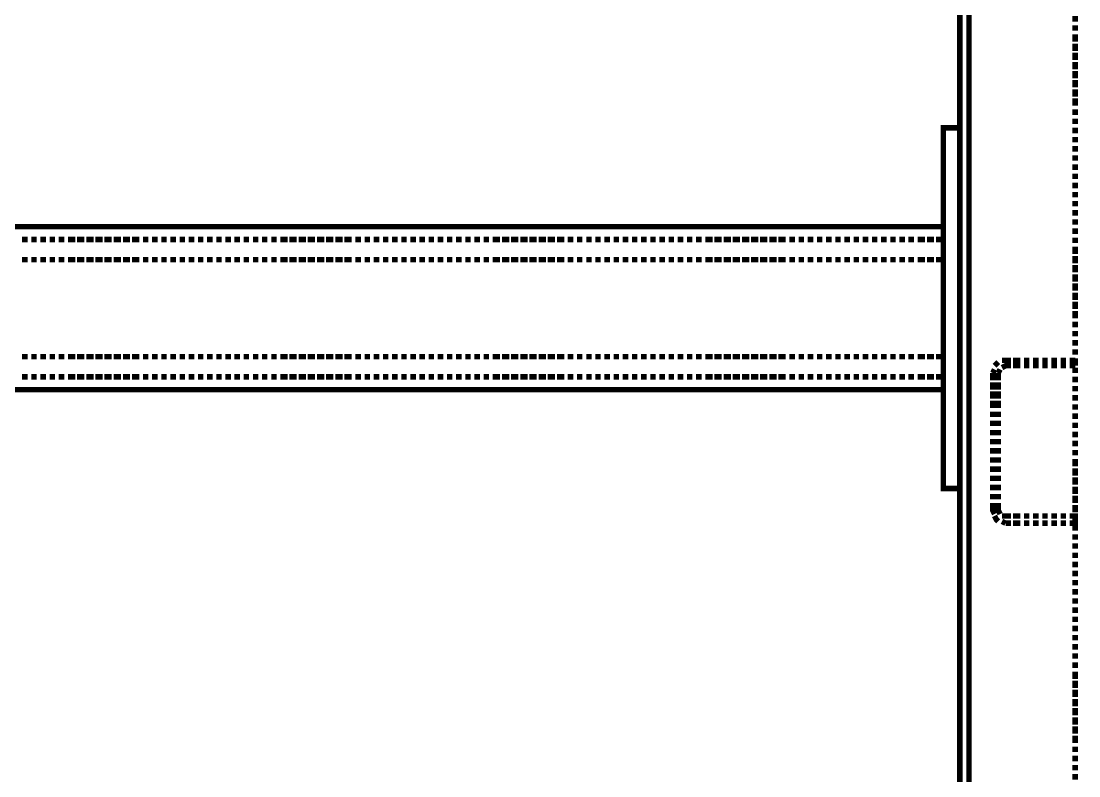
# Model space of a CAD drawing. Extents: x -2.4 to 13.4, y -16 to -5.
# Drawn here: x 6.094 to 7.057, y -9.059 to -8.372 of the extents above; entities that cross this region are included whole.
import ezdxf

# ---------------------------------------------------------------- set-up
doc = ezdxf.new("R2010")
doc.units = 0
doc.header["$MEASUREMENT"] = 0

msp = doc.modelspace()

# ---------------------------------------------------------------- linework, layer by layer
at = {"color": 0, "const_width": 0.005}
for points in [[(7.06203, -12.95219), (6.9487, -12.95219), (6.9487, -7.21884), (7.06203, -7.21884)], [(6.95699, -12.95219), (6.95699, -7.21884)], [(7.05367, -8.37218), (7.05367, -8.36718)], [(7.05367, -8.38052), (7.05367, -8.37554)], [(7.05367, -8.39051), (7.05367, -8.38383)], [(7.05367, -8.39886), (7.05367, -8.39219)], [(7.05367, -8.40716), (7.05367, -8.4005)], [(7.05367, -8.41552), (7.05367, -8.40884)], [(7.05367, -8.42381), (7.05367, -8.4172)], [(7.05367, -8.43218), (7.05367, -8.4255)], [(7.05367, -8.44052), (7.05367, -8.43386)], [(7.05367, -8.44883), (7.05367, -8.44216)], [(7.05367, -8.45719), (7.05367, -8.45219)], [(7.05367, -8.46548), (7.05367, -8.4605)], [(7.05367, -8.47384), (7.05367, -8.46884)], [(7.05367, -8.48219), (7.05367, -8.47715)], [(7.05367, -8.49049), (7.05367, -8.48551)], [(7.05367, -8.49886), (7.05367, -8.49386)], [(7.05367, -8.50715), (7.05367, -8.50216)], [(7.05367, -8.51551), (7.05367, -8.51051)], [(7.05367, -8.52386), (7.05367, -8.51881)], [(7.05367, -8.53216), (7.05367, -8.52718)], [(7.05367, -8.54052), (7.05367, -8.53552)], [(7.05367, -8.54881), (7.05367, -8.54383)], [(5.25365, -8.55886), (6.93367, -8.55886)], [(6.93367, -8.70719), (6.93367, -8.55886)], [(7.05367, -8.55718), (7.05367, -8.55218)], [(7.05367, -8.56552), (7.05367, -8.56048)], [(7.05367, -8.57383), (7.05367, -8.56884)], [(6.09534, -8.57052), (6.10034, -8.57052)], [(6.1037, -8.57052), (6.10868, -8.57052)], [(6.112, -8.57052), (6.11699, -8.57052)], [(6.12035, -8.57052), (6.12534, -8.57052)], [(6.12865, -8.57052), (6.13364, -8.57052)], [(6.137, -8.57052), (6.14368, -8.57052)], [(6.14536, -8.57052), (6.15197, -8.57052)], [(6.15367, -8.57052), (6.16034, -8.57052)], [(6.16202, -8.57052), (6.1687, -8.57052)], [(6.17032, -8.57052), (6.17699, -8.57052)], [(6.17867, -8.57052), (6.18535, -8.57052)], [(6.18703, -8.57052), (6.19364, -8.57052)], [(6.19534, -8.57052), (6.202, -8.57052)], [(6.20531, -8.57052), (6.21036, -8.57052)], [(6.21367, -8.57052), (6.21865, -8.57052)], [(6.22202, -8.57052), (6.22702, -8.57052)], [(6.23032, -8.57052), (6.23531, -8.57052)], [(6.23868, -8.57052), (6.24367, -8.57052)], [(6.24697, -8.57052), (6.25203, -8.57052)], [(6.25534, -8.57052), (6.26032, -8.57052)], [(6.26368, -8.57052), (6.26868, -8.57052)], [(6.27199, -8.57052), (6.27697, -8.57052)], [(6.28035, -8.57052), (6.28534, -8.57052)], [(6.28864, -8.57052), (6.2937, -8.57052)], [(6.297, -8.57052), (6.30199, -8.57052)], [(6.30535, -8.57052), (6.31035, -8.57052)], [(6.31365, -8.57052), (6.31864, -8.57052)], [(6.32202, -8.57052), (6.327, -8.57052)], [(6.33031, -8.57052), (6.33699, -8.57052)], [(6.33867, -8.57052), (6.34534, -8.57052)], [(6.34702, -8.57052), (6.3537, -8.57052)], [(6.35532, -8.57052), (6.362, -8.57052)], [(6.36368, -8.57052), (6.37035, -8.57052)], [(6.37197, -8.57052), (6.37865, -8.57052)], [(6.38034, -8.57052), (6.387, -8.57052)], [(6.38868, -8.57052), (6.39536, -8.57052)], [(6.39867, -8.57052), (6.40367, -8.57052)], [(6.40703, -8.57052), (6.41202, -8.57052)], [(6.41532, -8.57052), (6.42032, -8.57052)], [(6.42368, -8.57052), (6.42867, -8.57052)], [(6.43199, -8.57052), (6.43703, -8.57052)], [(6.44034, -8.57052), (6.44534, -8.57052)], [(6.4487, -8.57052), (6.45368, -8.57052)], [(6.45699, -8.57052), (6.46199, -8.57052)], [(6.46535, -8.57052), (6.47034, -8.57052)], [(6.47366, -8.57052), (6.4787, -8.57052)], [(6.482, -8.57052), (6.487, -8.57052)], [(6.49036, -8.57052), (6.49535, -8.57052)], [(6.49866, -8.57052), (6.50365, -8.57052)], [(6.50702, -8.57052), (6.512, -8.57052)], [(6.51532, -8.57052), (6.52036, -8.57052)], [(6.52367, -8.57052), (6.53035, -8.57052)], [(6.53203, -8.57052), (6.53864, -8.57052)], [(6.54032, -8.57052), (6.547, -8.57052)], [(6.54868, -8.57052), (6.55535, -8.57052)], [(6.55699, -8.57052), (6.56365, -8.57052)], [(6.56534, -8.57052), (6.57202, -8.57052)], [(6.5737, -8.57052), (6.58031, -8.57052)], [(6.58199, -8.57052), (6.58867, -8.57052)], [(6.59197, -8.57052), (6.59702, -8.57052)], [(6.60034, -8.57052), (6.60532, -8.57052)], [(6.60868, -8.57052), (6.61368, -8.57052)], [(6.61699, -8.57052), (6.62197, -8.57052)], [(6.62534, -8.57052), (6.63034, -8.57052)], [(6.63364, -8.57052), (6.63868, -8.57052)], [(6.642, -8.57052), (6.64699, -8.57052)], [(6.65035, -8.57052), (6.65535, -8.57052)], [(6.65865, -8.57052), (6.66364, -8.57052)], [(6.667, -8.57052), (6.672, -8.57052)], [(6.67531, -8.57052), (6.68035, -8.57052)], [(6.68367, -8.57052), (6.68865, -8.57052)], [(6.69202, -8.57052), (6.69702, -8.57052)], [(6.70032, -8.57052), (6.70531, -8.57052)], [(6.70867, -8.57052), (6.71367, -8.57052)], [(6.71697, -8.57052), (6.72365, -8.57052)], [(6.72534, -8.57052), (6.732, -8.57052)], [(6.73368, -8.57052), (6.74036, -8.57052)], [(6.74199, -8.57052), (6.74866, -8.57052)], [(6.75034, -8.57052), (6.75702, -8.57052)], [(6.75864, -8.57052), (6.76532, -8.57052)], [(6.767, -8.57052), (6.77367, -8.57052)], [(6.77535, -8.57052), (6.78203, -8.57052)], [(6.78365, -8.57052), (6.79032, -8.57052)], [(6.7937, -8.57052), (6.79868, -8.57052)], [(6.80199, -8.57052), (6.80699, -8.57052)], [(6.81035, -8.57052), (6.81534, -8.57052)], [(6.81864, -8.57052), (6.8237, -8.57052)], [(6.827, -8.57052), (6.83199, -8.57052)], [(6.83536, -8.57052), (6.84035, -8.57052)], [(6.84366, -8.57052), (6.84865, -8.57052)], [(6.85202, -8.57052), (6.857, -8.57052)], [(6.86031, -8.57052), (6.86536, -8.57052)], [(6.86867, -8.57052), (6.87366, -8.57052)], [(6.87703, -8.57052), (6.88202, -8.57052)], [(6.88532, -8.57052), (6.89032, -8.57052)], [(6.89368, -8.57052), (6.89867, -8.57052)], [(6.90197, -8.57052), (6.90703, -8.57052)], [(6.91034, -8.57052), (6.917, -8.57052)], [(6.9187, -8.57052), (6.92531, -8.57052)], [(6.92699, -8.57052), (6.93367, -8.57052)], [(7.05367, -8.58387), (7.05367, -8.57719)], [(7.05367, -8.59216), (7.05367, -8.5855)], [(6.09534, -8.58886), (6.10034, -8.58886)], [(6.1037, -8.58886), (6.10868, -8.58886)], [(6.112, -8.58886), (6.11699, -8.58886)], [(6.12035, -8.58886), (6.12534, -8.58886)], [(6.12865, -8.58886), (6.13364, -8.58886)], [(6.137, -8.58886), (6.14368, -8.58886)], [(6.14536, -8.58886), (6.15197, -8.58886)], [(6.15367, -8.58886), (6.16034, -8.58886)], [(6.16202, -8.58886), (6.1687, -8.58886)], [(6.17032, -8.58886), (6.17699, -8.58886)], [(6.17867, -8.58886), (6.18535, -8.58886)], [(6.18703, -8.58886), (6.19364, -8.58886)], [(6.19534, -8.58886), (6.202, -8.58886)], [(6.20531, -8.58886), (6.21036, -8.58886)], [(6.21367, -8.58886), (6.21865, -8.58886)], [(6.22202, -8.58886), (6.22702, -8.58886)], [(6.23032, -8.58886), (6.23531, -8.58886)], [(6.23868, -8.58886), (6.24367, -8.58886)], [(6.24697, -8.58886), (6.25203, -8.58886)], [(6.25534, -8.58886), (6.26032, -8.58886)], [(6.26368, -8.58886), (6.26868, -8.58886)], [(6.27199, -8.58886), (6.27697, -8.58886)], [(6.28035, -8.58886), (6.28534, -8.58886)], [(6.28864, -8.58886), (6.2937, -8.58886)], [(6.297, -8.58886), (6.30199, -8.58886)], [(6.30535, -8.58886), (6.31035, -8.58886)], [(6.31365, -8.58886), (6.31864, -8.58886)], [(6.32202, -8.58886), (6.327, -8.58886)], [(6.33031, -8.58886), (6.33699, -8.58886)], [(6.33867, -8.58886), (6.34534, -8.58886)], [(6.34702, -8.58886), (6.3537, -8.58886)], [(6.35532, -8.58886), (6.362, -8.58886)], [(6.36368, -8.58886), (6.37035, -8.58886)], [(6.37197, -8.58886), (6.37865, -8.58886)], [(6.38034, -8.58886), (6.387, -8.58886)], [(6.38868, -8.58886), (6.39536, -8.58886)], [(6.39867, -8.58886), (6.40367, -8.58886)], [(6.40703, -8.58886), (6.41202, -8.58886)], [(6.41532, -8.58886), (6.42032, -8.58886)], [(6.42368, -8.58886), (6.42867, -8.58886)], [(6.43199, -8.58886), (6.43703, -8.58886)], [(6.44034, -8.58886), (6.44534, -8.58886)], [(6.4487, -8.58886), (6.45368, -8.58886)], [(6.45699, -8.58886), (6.46199, -8.58886)], [(6.46535, -8.58886), (6.47034, -8.58886)], [(6.47366, -8.58886), (6.4787, -8.58886)], [(6.482, -8.58886), (6.487, -8.58886)], [(6.49036, -8.58886), (6.49535, -8.58886)], [(6.49866, -8.58886), (6.50365, -8.58886)], [(6.50702, -8.58886), (6.512, -8.58886)], [(6.51532, -8.58886), (6.52036, -8.58886)], [(6.52367, -8.58886), (6.53035, -8.58886)], [(6.53203, -8.58886), (6.53864, -8.58886)], [(6.54032, -8.58886), (6.547, -8.58886)], [(6.54868, -8.58886), (6.55535, -8.58886)], [(6.55699, -8.58886), (6.56365, -8.58886)], [(6.56534, -8.58886), (6.57202, -8.58886)], [(6.5737, -8.58886), (6.58031, -8.58886)], [(6.58199, -8.58886), (6.58867, -8.58886)], [(6.59197, -8.58886), (6.59702, -8.58886)], [(6.60034, -8.58886), (6.60532, -8.58886)], [(6.60868, -8.58886), (6.61368, -8.58886)], [(6.61699, -8.58886), (6.62197, -8.58886)], [(6.62534, -8.58886), (6.63034, -8.58886)], [(6.63364, -8.58886), (6.63868, -8.58886)], [(6.642, -8.58886), (6.64699, -8.58886)], [(6.65035, -8.58886), (6.65535, -8.58886)], [(6.65865, -8.58886), (6.66364, -8.58886)], [(6.667, -8.58886), (6.672, -8.58886)], [(6.67531, -8.58886), (6.68035, -8.58886)], [(6.68367, -8.58886), (6.68865, -8.58886)], [(6.69202, -8.58886), (6.69702, -8.58886)], [(6.70032, -8.58886), (6.70531, -8.58886)], [(6.70867, -8.58886), (6.71367, -8.58886)], [(6.71697, -8.58886), (6.72365, -8.58886)], [(6.72534, -8.58886), (6.732, -8.58886)], [(6.73368, -8.58886), (6.74036, -8.58886)], [(6.74199, -8.58886), (6.74866, -8.58886)], [(6.75034, -8.58886), (6.75702, -8.58886)], [(6.75864, -8.58886), (6.76532, -8.58886)], [(6.767, -8.58886), (6.77367, -8.58886)], [(6.77535, -8.58886), (6.78203, -8.58886)], [(6.78365, -8.58886), (6.79032, -8.58886)], [(6.7937, -8.58886), (6.79868, -8.58886)], [(6.80199, -8.58886), (6.80699, -8.58886)], [(6.81035, -8.58886), (6.81534, -8.58886)], [(6.81864, -8.58886), (6.8237, -8.58886)], [(6.827, -8.58886), (6.83199, -8.58886)], [(6.83536, -8.58886), (6.84035, -8.58886)], [(6.84366, -8.58886), (6.84865, -8.58886)], [(6.85202, -8.58886), (6.857, -8.58886)], [(6.86031, -8.58886), (6.86536, -8.58886)], [(6.86867, -8.58886), (6.87366, -8.58886)], [(6.87703, -8.58886), (6.88202, -8.58886)], [(6.88532, -8.58886), (6.89032, -8.58886)], [(6.89368, -8.58886), (6.89867, -8.58886)], [(6.90197, -8.58886), (6.90703, -8.58886)], [(6.91034, -8.58886), (6.917, -8.58886)], [(6.9187, -8.58886), (6.92531, -8.58886)], [(6.92699, -8.58886), (6.93367, -8.58886)], [(7.05367, -8.60052), (7.05367, -8.59384)], [(7.05367, -8.60883), (7.05367, -8.60215)], [(7.05367, -8.61718), (7.05367, -8.61051)], [(7.05367, -8.62554), (7.05367, -8.61886)], [(7.05367, -8.63383), (7.05367, -8.62716)], [(7.05367, -8.64219), (7.05367, -8.63551)], [(7.05367, -8.6505), (7.05367, -8.64549)], [(7.05367, -8.65884), (7.05367, -8.65386)], [(7.05367, -8.6672), (7.05367, -8.66215)], [(7.05367, -8.6755), (7.05367, -8.67051)], [(6.09534, -8.67718), (6.10034, -8.67718)], [(6.1037, -8.67718), (6.10868, -8.67718)], [(6.112, -8.67718), (6.11699, -8.67718)], [(6.12035, -8.67718), (6.12534, -8.67718)], [(6.12865, -8.67718), (6.13364, -8.67718)], [(6.137, -8.67718), (6.14368, -8.67718)], [(6.14536, -8.67718), (6.15197, -8.67718)], [(6.15367, -8.67718), (6.16034, -8.67718)], [(6.16202, -8.67718), (6.1687, -8.67718)], [(6.17032, -8.67718), (6.17699, -8.67718)], [(6.17867, -8.67718), (6.18535, -8.67718)], [(6.18703, -8.67718), (6.19364, -8.67718)], [(6.19534, -8.67718), (6.202, -8.67718)], [(6.20531, -8.67718), (6.21036, -8.67718)], [(6.21367, -8.67718), (6.21865, -8.67718)], [(6.22202, -8.67718), (6.22702, -8.67718)], [(6.23032, -8.67718), (6.23531, -8.67718)], [(6.23868, -8.67718), (6.24367, -8.67718)], [(6.24697, -8.67718), (6.25203, -8.67718)], [(6.25534, -8.67718), (6.26032, -8.67718)], [(6.26368, -8.67718), (6.26868, -8.67718)], [(6.27199, -8.67718), (6.27697, -8.67718)], [(6.28035, -8.67718), (6.28534, -8.67718)], [(6.28864, -8.67718), (6.2937, -8.67718)], [(6.297, -8.67718), (6.30199, -8.67718)], [(6.30535, -8.67718), (6.31035, -8.67718)], [(6.31365, -8.67718), (6.31864, -8.67718)], [(6.32202, -8.67718), (6.327, -8.67718)], [(6.33031, -8.67718), (6.33699, -8.67718)], [(6.33867, -8.67718), (6.34534, -8.67718)], [(6.34702, -8.67718), (6.3537, -8.67718)], [(6.35532, -8.67718), (6.362, -8.67718)], [(6.36368, -8.67718), (6.37035, -8.67718)], [(6.37197, -8.67718), (6.37865, -8.67718)], [(6.38034, -8.67718), (6.387, -8.67718)], [(6.38868, -8.67718), (6.39536, -8.67718)], [(6.39867, -8.67718), (6.40367, -8.67718)], [(6.40703, -8.67718), (6.41202, -8.67718)], [(6.41532, -8.67718), (6.42032, -8.67718)], [(6.42368, -8.67718), (6.42867, -8.67718)], [(6.43199, -8.67718), (6.43703, -8.67718)], [(6.44034, -8.67718), (6.44534, -8.67718)], [(6.4487, -8.67718), (6.45368, -8.67718)], [(6.45699, -8.67718), (6.46199, -8.67718)], [(6.46535, -8.67718), (6.47034, -8.67718)], [(6.47366, -8.67718), (6.4787, -8.67718)], [(6.482, -8.67718), (6.487, -8.67718)], [(6.49036, -8.67718), (6.49535, -8.67718)], [(6.49866, -8.67718), (6.50365, -8.67718)], [(6.50702, -8.67718), (6.512, -8.67718)], [(6.51532, -8.67718), (6.52036, -8.67718)], [(6.52367, -8.67718), (6.53035, -8.67718)], [(6.53203, -8.67718), (6.53864, -8.67718)], [(6.54032, -8.67718), (6.547, -8.67718)], [(6.54868, -8.67718), (6.55535, -8.67718)], [(6.55699, -8.67718), (6.56365, -8.67718)], [(6.56534, -8.67718), (6.57202, -8.67718)], [(6.5737, -8.67718), (6.58031, -8.67718)], [(6.58199, -8.67718), (6.58867, -8.67718)], [(6.59197, -8.67718), (6.59702, -8.67718)], [(6.60034, -8.67718), (6.60532, -8.67718)], [(6.60868, -8.67718), (6.61368, -8.67718)], [(6.61699, -8.67718), (6.62197, -8.67718)], [(6.62534, -8.67718), (6.63034, -8.67718)], [(6.63364, -8.67718), (6.63868, -8.67718)], [(6.642, -8.67718), (6.64699, -8.67718)], [(6.65035, -8.67718), (6.65535, -8.67718)], [(6.65865, -8.67718), (6.66364, -8.67718)], [(6.667, -8.67718), (6.672, -8.67718)], [(6.67531, -8.67718), (6.68035, -8.67718)], [(6.68367, -8.67718), (6.68865, -8.67718)], [(6.69202, -8.67718), (6.69702, -8.67718)], [(6.70032, -8.67718), (6.70531, -8.67718)], [(6.70867, -8.67718), (6.71367, -8.67718)], [(6.71697, -8.67718), (6.72365, -8.67718)], [(6.72534, -8.67718), (6.732, -8.67718)], [(6.73368, -8.67718), (6.74036, -8.67718)], [(6.74199, -8.67718), (6.74866, -8.67718)], [(6.75034, -8.67718), (6.75702, -8.67718)], [(6.75864, -8.67718), (6.76532, -8.67718)], [(6.767, -8.67718), (6.77367, -8.67718)], [(6.77535, -8.67718), (6.78203, -8.67718)], [(6.78365, -8.67718), (6.79032, -8.67718)], [(6.7937, -8.67718), (6.79868, -8.67718)], [(6.80199, -8.67718), (6.80699, -8.67718)], [(6.81035, -8.67718), (6.81534, -8.67718)], [(6.81864, -8.67718), (6.8237, -8.67718)], [(6.827, -8.67718), (6.83199, -8.67718)], [(6.83536, -8.67718), (6.84035, -8.67718)], [(6.84366, -8.67718), (6.84865, -8.67718)], [(6.85202, -8.67718), (6.857, -8.67718)], [(6.86031, -8.67718), (6.86536, -8.67718)], [(6.86867, -8.67718), (6.87366, -8.67718)], [(6.87703, -8.67718), (6.88202, -8.67718)], [(6.88532, -8.67718), (6.89032, -8.67718)], [(6.89368, -8.67718), (6.89867, -8.67718)], [(6.90197, -8.67718), (6.90703, -8.67718)], [(6.91034, -8.67718), (6.917, -8.67718)], [(6.9187, -8.67718), (6.92531, -8.67718)], [(6.92699, -8.67718), (6.93367, -8.67718)], [(6.98368, -8.68218), (6.982, -8.68386), (6.98032, -8.68548)], [(6.99036, -8.68049), (6.987, -8.68049)], [(6.99535, -8.68049), (6.99036, -8.68049)], [(7.00365, -8.68049), (6.99697, -8.68049)], [(7.012, -8.68049), (7.00702, -8.68049)], [(7.02036, -8.68049), (7.01532, -8.68049)], [(7.02867, -8.68049), (7.02367, -8.68049)], [(7.03702, -8.68049), (7.03203, -8.68049)], [(7.04532, -8.68049), (7.04032, -8.68049)], [(7.05367, -8.68049), (7.04868, -8.68049)], [(7.05367, -8.68386), (7.05367, -8.67887)], [(7.05367, -8.68548), (7.05367, -8.68049)], [(6.98032, -8.68884), (6.9787, -8.69216)], [(6.9787, -8.69216), (6.9787, -8.69883)], [(6.98531, -8.68884), (6.98368, -8.69216)], [(6.98368, -8.69216), (6.98368, -8.69883)], [(6.99535, -8.68548), (6.99036, -8.68548), (6.987, -8.68716)], [(7.00365, -8.68548), (6.99697, -8.68548)], [(7.012, -8.68548), (7.00702, -8.68548)], [(7.02036, -8.68548), (7.01532, -8.68548)], [(7.02867, -8.68548), (7.02367, -8.68548)], [(7.03702, -8.68548), (7.03203, -8.68548)], [(7.04532, -8.68548), (7.04032, -8.68548)], [(7.05367, -8.68548), (7.04868, -8.68548)], [(7.05367, -8.69216), (7.05367, -8.68716)], [(6.09534, -8.69552), (6.10034, -8.69552)], [(6.1037, -8.69552), (6.10868, -8.69552)], [(6.112, -8.69552), (6.11699, -8.69552)], [(6.12035, -8.69552), (6.12534, -8.69552)], [(6.12865, -8.69552), (6.13364, -8.69552)], [(6.137, -8.69552), (6.14368, -8.69552)], [(6.14536, -8.69552), (6.15197, -8.69552)], [(6.15367, -8.69552), (6.16034, -8.69552)], [(6.16202, -8.69552), (6.1687, -8.69552)], [(6.17032, -8.69552), (6.17699, -8.69552)], [(6.17867, -8.69552), (6.18535, -8.69552)], [(6.18703, -8.69552), (6.19364, -8.69552)], [(6.19534, -8.69552), (6.202, -8.69552)], [(6.20531, -8.69552), (6.21036, -8.69552)], [(6.21367, -8.69552), (6.21865, -8.69552)], [(6.22202, -8.69552), (6.22702, -8.69552)], [(6.23032, -8.69552), (6.23531, -8.69552)], [(6.23868, -8.69552), (6.24367, -8.69552)], [(6.24697, -8.69552), (6.25203, -8.69552)], [(6.25534, -8.69552), (6.26032, -8.69552)], [(6.26368, -8.69552), (6.26868, -8.69552)], [(6.27199, -8.69552), (6.27697, -8.69552)], [(6.28035, -8.69552), (6.28534, -8.69552)], [(6.28864, -8.69552), (6.2937, -8.69552)], [(6.297, -8.69552), (6.30199, -8.69552)], [(6.30535, -8.69552), (6.31035, -8.69552)], [(6.31365, -8.69552), (6.31864, -8.69552)], [(6.32202, -8.69552), (6.327, -8.69552)], [(6.33031, -8.69552), (6.33699, -8.69552)], [(6.33867, -8.69552), (6.34534, -8.69552)], [(6.34702, -8.69552), (6.3537, -8.69552)], [(6.35532, -8.69552), (6.362, -8.69552)], [(6.36368, -8.69552), (6.37035, -8.69552)], [(6.37197, -8.69552), (6.37865, -8.69552)], [(6.38034, -8.69552), (6.387, -8.69552)], [(6.38868, -8.69552), (6.39536, -8.69552)], [(6.39867, -8.69552), (6.40367, -8.69552)], [(6.40703, -8.69552), (6.41202, -8.69552)], [(6.41532, -8.69552), (6.42032, -8.69552)], [(6.42368, -8.69552), (6.42867, -8.69552)], [(6.43199, -8.69552), (6.43703, -8.69552)], [(6.44034, -8.69552), (6.44534, -8.69552)], [(6.4487, -8.69552), (6.45368, -8.69552)], [(6.45699, -8.69552), (6.46199, -8.69552)], [(6.46535, -8.69552), (6.47034, -8.69552)], [(6.47366, -8.69552), (6.4787, -8.69552)], [(6.482, -8.69552), (6.487, -8.69552)], [(6.49036, -8.69552), (6.49535, -8.69552)], [(6.49866, -8.69552), (6.50365, -8.69552)], [(6.50702, -8.69552), (6.512, -8.69552)], [(6.51532, -8.69552), (6.52036, -8.69552)], [(6.52367, -8.69552), (6.53035, -8.69552)], [(6.53203, -8.69552), (6.53864, -8.69552)], [(6.54032, -8.69552), (6.547, -8.69552)], [(6.54868, -8.69552), (6.55535, -8.69552)], [(6.55699, -8.69552), (6.56365, -8.69552)], [(6.56534, -8.69552), (6.57202, -8.69552)], [(6.5737, -8.69552), (6.58031, -8.69552)], [(6.58199, -8.69552), (6.58867, -8.69552)], [(6.59197, -8.69552), (6.59702, -8.69552)], [(6.60034, -8.69552), (6.60532, -8.69552)], [(6.60868, -8.69552), (6.61368, -8.69552)], [(6.61699, -8.69552), (6.62197, -8.69552)], [(6.62534, -8.69552), (6.63034, -8.69552)], [(6.63364, -8.69552), (6.63868, -8.69552)], [(6.642, -8.69552), (6.64699, -8.69552)], [(6.65035, -8.69552), (6.65535, -8.69552)], [(6.65865, -8.69552), (6.66364, -8.69552)], [(6.667, -8.69552), (6.672, -8.69552)], [(6.67531, -8.69552), (6.68035, -8.69552)], [(6.68367, -8.69552), (6.68865, -8.69552)], [(6.69202, -8.69552), (6.69702, -8.69552)], [(6.70032, -8.69552), (6.70531, -8.69552)], [(6.70867, -8.69552), (6.71367, -8.69552)], [(6.71697, -8.69552), (6.72365, -8.69552)], [(6.72534, -8.69552), (6.732, -8.69552)], [(6.73368, -8.69552), (6.74036, -8.69552)], [(6.74199, -8.69552), (6.74866, -8.69552)], [(6.75034, -8.69552), (6.75702, -8.69552)], [(6.75864, -8.69552), (6.76532, -8.69552)], [(6.767, -8.69552), (6.77367, -8.69552)], [(6.77535, -8.69552), (6.78203, -8.69552)], [(6.78365, -8.69552), (6.79032, -8.69552)], [(6.7937, -8.69552), (6.79868, -8.69552)], [(6.80199, -8.69552), (6.80699, -8.69552)], [(6.81035, -8.69552), (6.81534, -8.69552)], [(6.81864, -8.69552), (6.8237, -8.69552)], [(6.827, -8.69552), (6.83199, -8.69552)], [(6.83536, -8.69552), (6.84035, -8.69552)], [(6.84366, -8.69552), (6.84865, -8.69552)], [(6.85202, -8.69552), (6.857, -8.69552)], [(6.86031, -8.69552), (6.86536, -8.69552)], [(6.86867, -8.69552), (6.87366, -8.69552)], [(6.87703, -8.69552), (6.88202, -8.69552)], [(6.88532, -8.69552), (6.89032, -8.69552)], [(6.89368, -8.69552), (6.89867, -8.69552)], [(6.90197, -8.69552), (6.90703, -8.69552)], [(6.91034, -8.69552), (6.917, -8.69552)], [(6.9187, -8.69552), (6.92531, -8.69552)], [(6.92699, -8.69552), (6.93367, -8.69552)], [(6.9787, -8.70051), (6.9787, -8.70719)], [(6.98368, -8.70051), (6.98368, -8.70719)], [(7.05367, -8.70051), (7.05367, -8.69552)], [(5.25365, -8.70719), (6.93367, -8.70719)], [(6.9787, -8.70887), (6.9787, -8.71548)], [(6.98368, -8.70887), (6.98368, -8.71548)], [(7.05367, -8.70887), (7.05367, -8.70381)], [(7.05367, -8.71716), (7.05367, -8.71218)], [(6.9787, -8.71716), (6.9787, -8.72384)], [(6.98368, -8.71716), (6.98368, -8.72384)], [(7.05367, -8.72552), (7.05367, -8.72054)], [(6.9787, -8.72715), (6.9787, -8.73219)], [(6.98368, -8.72715), (6.98368, -8.73219)], [(7.05367, -8.73383), (7.05367, -8.72883)], [(6.9787, -8.73551), (6.9787, -8.74049)], [(6.98368, -8.73551), (6.98368, -8.74049)], [(7.05367, -8.74218), (7.05367, -8.73719)], [(6.9787, -8.74386), (6.9787, -8.74886)], [(6.98368, -8.74386), (6.98368, -8.74886)], [(7.05367, -8.75054), (7.05367, -8.74548)], [(6.9787, -8.75216), (6.9787, -8.75715)], [(6.9787, -8.76051), (6.9787, -8.76551)], [(6.98368, -8.75216), (6.98368, -8.75715)], [(6.98368, -8.76051), (6.98368, -8.76551)], [(7.05367, -8.75883), (7.05367, -8.75384)], [(6.9787, -8.76881), (6.9787, -8.77386)], [(6.98368, -8.76881), (6.98368, -8.77386)], [(7.05367, -8.76719), (7.05367, -8.7622)], [(7.05367, -8.77718), (7.05367, -8.77049)], [(6.9787, -8.77718), (6.9787, -8.78216)], [(6.98368, -8.77718), (6.98368, -8.78216)], [(7.05367, -8.78552), (7.05367, -8.77886)], [(6.9787, -8.78552), (6.9787, -8.79052)], [(6.98368, -8.78552), (6.98368, -8.79052)], [(7.05367, -8.79383), (7.05367, -8.78715)], [(6.9787, -8.79383), (6.9787, -8.79881)], [(6.98368, -8.79383), (6.98368, -8.79881)], [(7.05367, -8.80218), (7.05367, -8.79551)], [(6.9787, -8.80218), (6.9787, -8.80718)], [(6.98368, -8.80218), (6.98368, -8.80718)], [(7.05367, -8.81048), (7.05367, -8.80387)], [(6.9787, -8.81048), (6.9787, -8.81716), (6.98032, -8.82052)], [(6.98368, -8.81048), (6.98368, -8.81716), (6.98531, -8.82052)], [(7.05367, -8.81884), (7.05367, -8.81216)], [(6.98032, -8.8222), (6.982, -8.82551), (6.98368, -8.82719)], [(6.987, -8.8222), (6.99036, -8.8222)], [(6.987, -8.82719), (6.99036, -8.82881)], [(6.99036, -8.8222), (6.99535, -8.8222)], [(6.99697, -8.8222), (7.00365, -8.8222)], [(7.00702, -8.8222), (7.012, -8.8222)], [(7.01532, -8.8222), (7.02036, -8.8222)], [(7.02367, -8.8222), (7.02867, -8.8222)], [(7.03203, -8.8222), (7.03702, -8.8222)], [(7.04032, -8.8222), (7.04532, -8.8222)], [(7.04868, -8.8222), (7.05367, -8.8222), (7.05367, -8.82881)], [(7.05367, -8.82719), (7.05367, -8.82052)], [(6.99036, -8.82881), (6.99535, -8.82881)], [(6.99697, -8.82881), (7.00365, -8.82881)], [(7.00702, -8.82881), (7.012, -8.82881)], [(7.01532, -8.82881), (7.02036, -8.82881)], [(7.02367, -8.82881), (7.02867, -8.82881)], [(7.03203, -8.82881), (7.03702, -8.82881)], [(7.04032, -8.82881), (7.04532, -8.82881)], [(7.04868, -8.82881), (7.05367, -8.82881)], [(7.05367, -8.8355), (7.05367, -8.82881)], [(7.05367, -8.84384), (7.05367, -8.83886)], [(7.05367, -8.85215), (7.05367, -8.84716)], [(7.05367, -8.86051), (7.05367, -8.85551)], [(7.05367, -8.86886), (7.05367, -8.86387)], [(7.05367, -8.87716), (7.05367, -8.87218)], [(7.05367, -8.88551), (7.05367, -8.88052)], [(7.05367, -8.89381), (7.05367, -8.88883)], [(7.05367, -8.90218), (7.05367, -8.89718)], [(7.05367, -8.91052), (7.05367, -8.90554)], [(7.05367, -8.91883), (7.05367, -8.91384)], [(7.05367, -8.92718), (7.05367, -8.92219)], [(7.05367, -8.93548), (7.05367, -8.93049)], [(7.05367, -8.94384), (7.05367, -8.93884)], [(7.05367, -8.95219), (7.05367, -8.9472)], [(7.05367, -8.9605), (7.05367, -8.95551)], [(7.05367, -8.97054), (7.05367, -8.96386)], [(7.05367, -8.97883), (7.05367, -8.97216)], [(7.05367, -8.98719), (7.05367, -8.98051)], [(7.05367, -8.99548), (7.05367, -8.98887)], [(7.05367, -9.00384), (7.05367, -8.99718)], [(7.05367, -9.0122), (7.05367, -9.00552)], [(7.05367, -9.02049), (7.05367, -9.01383)], [(7.05367, -9.02886), (7.05367, -9.02218)], [(7.05367, -9.03715), (7.05367, -9.03216)], [(7.05367, -9.04551), (7.05367, -9.04052)], [(7.05367, -9.05387), (7.05367, -9.04881)], [(7.05367, -9.06216), (7.05367, -9.05718)]]:
    msp.add_lwpolyline(points, dxfattribs=at)
msp.add_lwpolyline([(6.9487, -8.46884), (6.93367, -8.46884), (6.93367, -8.79719), (6.9487, -8.79719), (6.9487, -8.46884)], close=True, dxfattribs=at)

doc.saveas('drawing.dxf')
